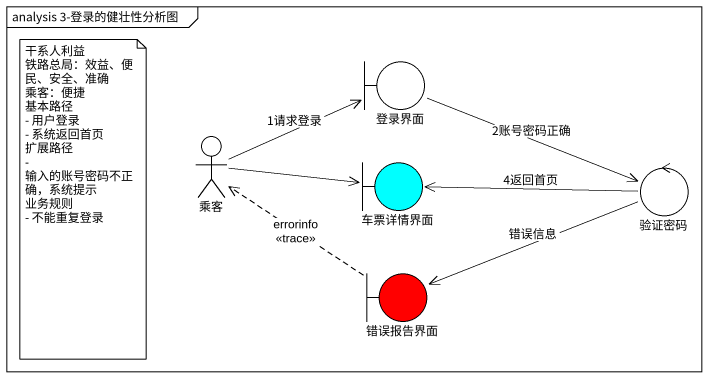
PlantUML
@startuml
mainframe analysis 3-登录的健壮性分析图
boundary 登录界面
actor 乘客
boundary 车票详情界面 #00FFFF
control 验证密码
boundary 错误报告界面 #FF0000
登录界面 -right-> 验证密码 : 2账号密码正确
乘客 -right-> 登录界面 : 1请求登录
乘客 -right-> 车票详情界面
验证密码 -left-> 车票详情界面 : 4返回首页
验证密码 -left-> 错误报告界面 : 错误信息
错误报告界面 .up.> 乘客 : errorinfo\n<<trace>>
note as N1
  干系人利益
  铁路总局：效益、便民、安全、准确
  乘客：便捷
  基本路径
  - 用户登录
  - 系统返回首页
  扩展路径
  - 输入的账号密码不正确，系统提示
  业务规则
  - 不能重复登录
end note
@enduml
